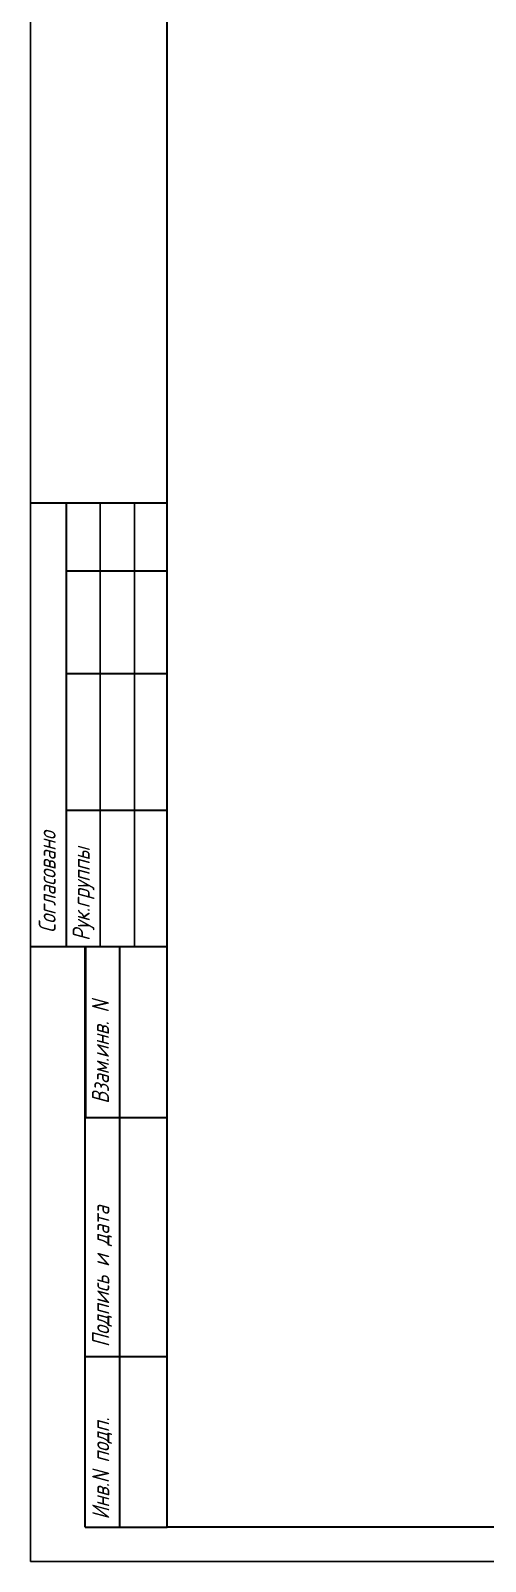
# Model space of a CAD drawing. Header units: millimetres. Extents: x 541 to 3142, y -35 to 600.
# Drawn here: x 933.3 to 1000, y 5 to 229.1 of the extents above; entities that cross this region are included whole.
import ezdxf

# ---------------------------------------------------------------- set-up
doc = ezdxf.new("R2010")
doc.units = ezdxf.units.MM
doc.layers.add('MAIN', color=7, linetype='Continuous', lineweight=50)
doc.styles.get("Standard").update_dxf_attribs({"font": 'GOST_A.TTF', "width": 0.8, "oblique": 15, "height": 3})

msp = doc.modelspace()

# ---------------------------------------------------------------- linework, layer by layer
at = {"color": 7}
for p, q in [((933.3305, 599), (933.3305, 5)), ((933.3305, 5), (1774.3305, 5))]:
    msp.add_line(p, q, dxfattribs=at)
at = {"color": 7, "lineweight": 30}
for p, q in [((953.3305, 10), (953.3305, 594)), ((1769.3305, 10), (953.3305, 10))]:
    msp.add_line(p, q, dxfattribs=at)
at = {"layer": 'MAIN', "color": 7, "linetype": 'Continuous', "lineweight": 30}
for p, q in [((933.3305, 160.0119), (953.3305, 160.0119)), ((938.5291, 160.0119), (938.5291, 95.0119)), ((938.5291, 150.0119), (953.3305, 150.0119)), ((938.5291, 135.0119), (953.3305, 135.0119)), ((938.5291, 115.0119), (953.3305, 115.0119)), ((933.3305, 95.0119), (953.3305, 95.0119)), ((946.3305, 95), (946.3305, 10)), ((941.3305, 10), (941.3305, 70)), ((941.3305, 70), (953.3305, 70)), ((941.3305, 35), (953.3305, 35)), ((941.3305, 10), (953.3305, 10))]:
    msp.add_line(p, q, dxfattribs=at)
at = {"layer": 'MAIN', "color": 7, "linetype": 'Continuous', "lineweight": -2}
for p, q in [((943.5291, 160.0119), (943.5291, 95.0119)), ((948.5291, 160.0119), (948.5291, 95.0119))]:
    msp.add_line(p, q, dxfattribs=at)
at = {"layer": 'MAIN', "color": 7, "linetype": 'Continuous', "lineweight": 40}
msp.add_line((941.3305, 95), (941.3305, 70), dxfattribs=at)

# ---------------------------------------------------------------- texts
at = {"layer": 'MAIN', "color": 7, "linetype": 'Continuous', "lineweight": -3, "oblique": 15}
for s, p in [('Согласовано', (937.0055, 97.0119)), ('Рук.группы', (942.0055, 95.8463)), ('Взам.инв. N', (944.807, 72)), ('Подпись и дата', (944.854, 36.375)), ('Инв.N подп.', (944.854, 11.125))]:
    msp.add_text(s, height=2.5, rotation=90, dxfattribs=at).set_placement(p)

doc.saveas('drawing.dxf')
